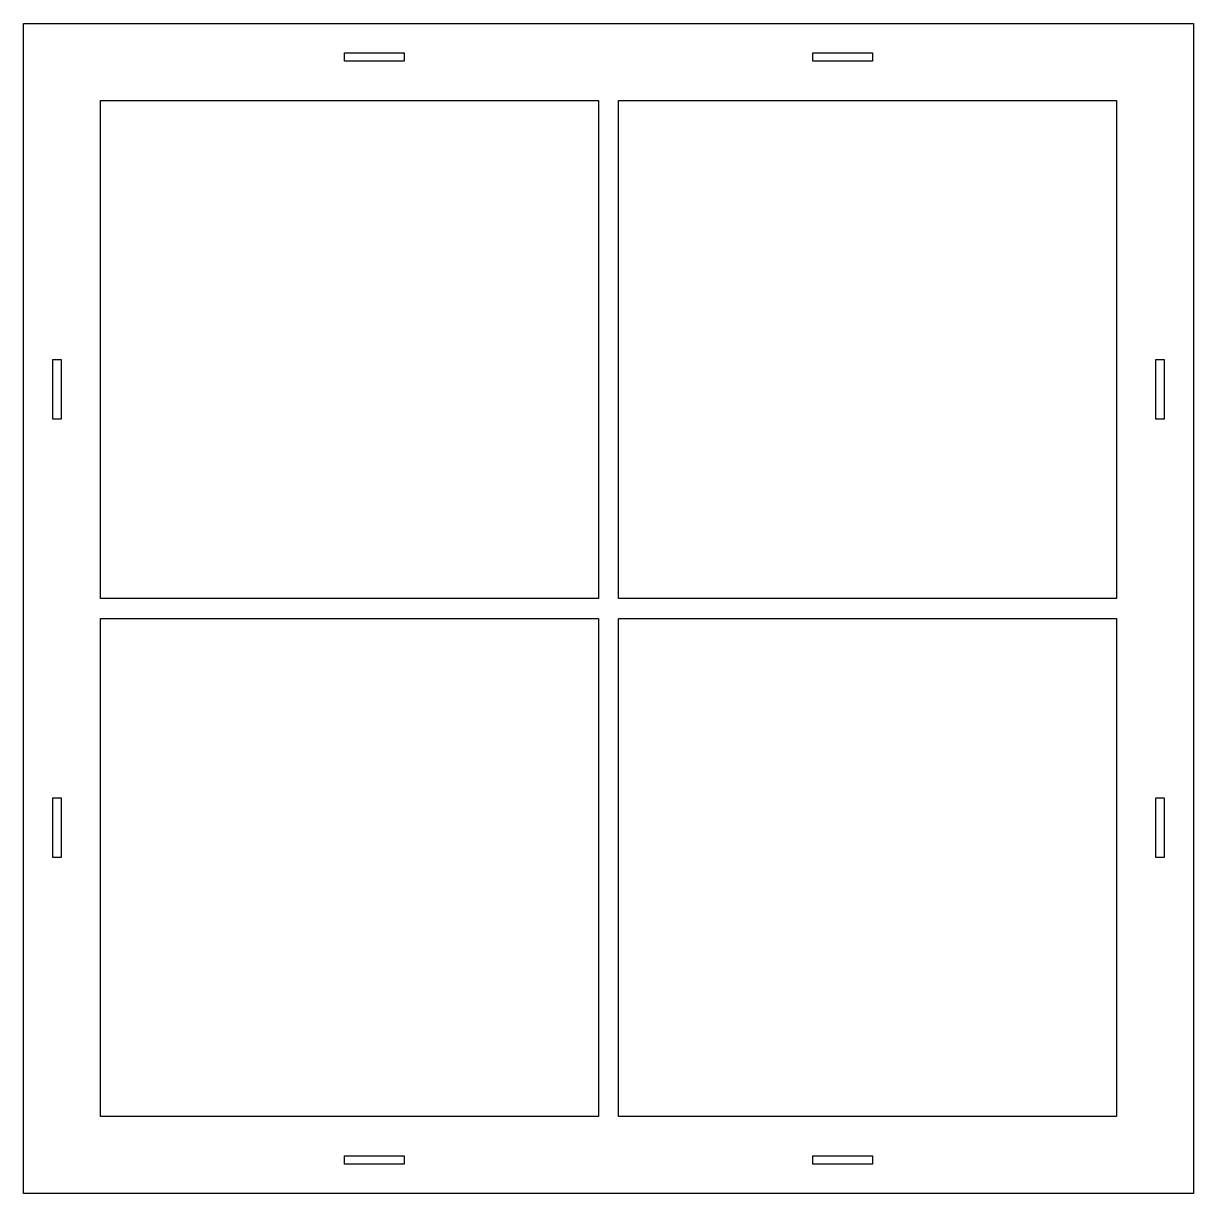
# Model space of a CAD drawing. Header units: millimetres. Extents: x 0 to 474, y 0 to 474.
import ezdxf

# ---------------------------------------------------------------- set-up
doc = ezdxf.new("R2010")
doc.units = ezdxf.units.MM
doc.layers.add('CUT', color=7, linetype='Continuous')

msp = doc.modelspace()

# ---------------------------------------------------------------- linework, layer by layer
at = {"layer": 'CUT'}
for points in [[(0, 474.05), (474.05, 474.05), (474.05, 0), (0, 0)], [(130.14, 462.125), (154.29, 462.125), (154.29, 458.8), (130.14, 458.8)], [(319.76, 462.125), (343.91, 462.125), (343.91, 458.8), (319.76, 458.8)], [(31.175, 442.875), (233.025, 442.875), (233.025, 241.025), (31.175, 241.025)], [(241.025, 442.875), (442.875, 442.875), (442.875, 241.025), (241.025, 241.025)], [(11.925, 337.84), (15.25, 337.84), (15.25, 313.69), (11.925, 313.69)], [(458.8, 337.84), (462.125, 337.84), (462.125, 313.69), (458.8, 313.69)], [(31.175, 233.025), (233.025, 233.025), (233.025, 31.175), (31.175, 31.175)], [(241.025, 233.025), (442.875, 233.025), (442.875, 31.175), (241.025, 31.175)], [(11.925, 160.36), (15.25, 160.36), (15.25, 136.21), (11.925, 136.21)], [(458.8, 160.36), (462.125, 160.36), (462.125, 136.21), (458.8, 136.21)], [(130.14, 15.25), (154.29, 15.25), (154.29, 11.925), (130.14, 11.925)], [(319.76, 15.25), (343.91, 15.25), (343.91, 11.925), (319.76, 11.925)]]:
    msp.add_lwpolyline(points, close=True, dxfattribs=at)

doc.saveas('drawing.dxf')
